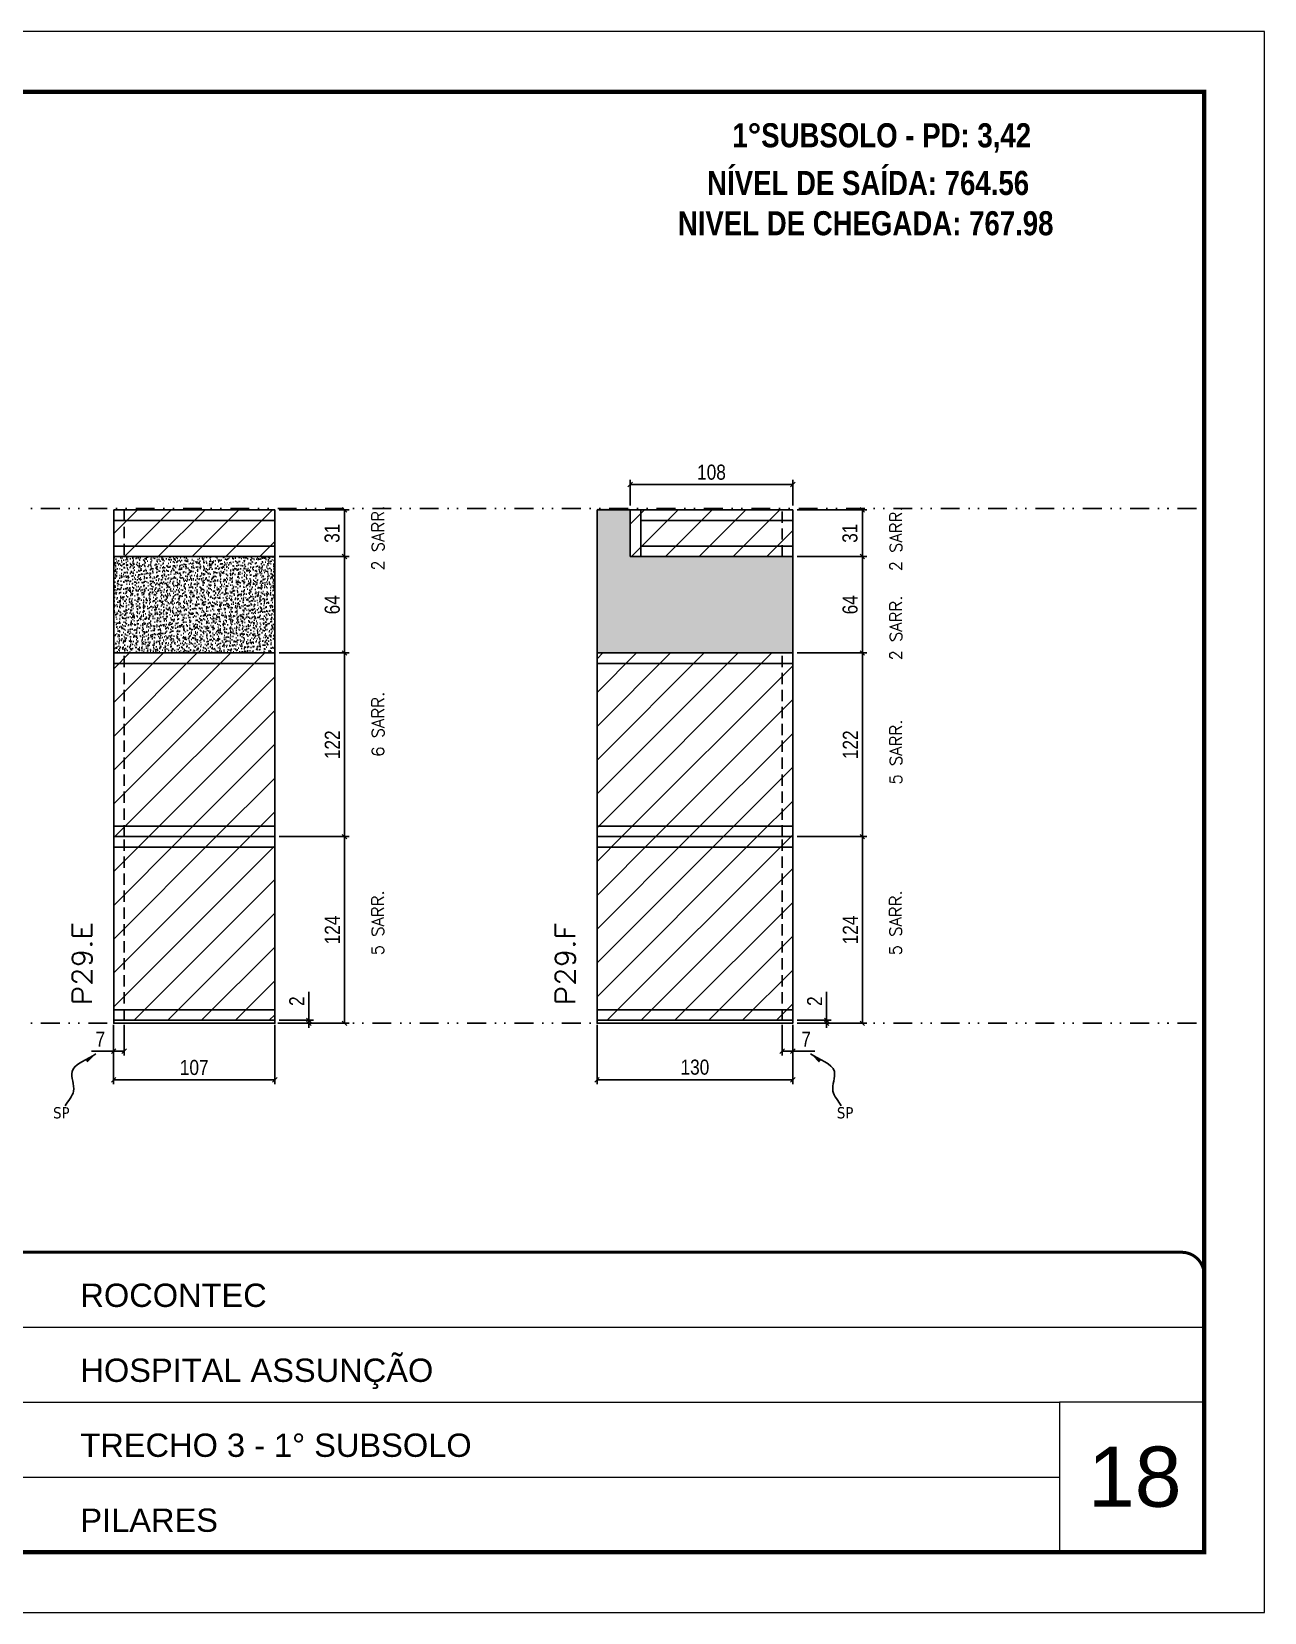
# Model space of a CAD drawing. Extents: x 2102 to 8383, y -13264 to 2718.
# Drawn here: x 4367 to 5186, y -2927 to -1877 of the extents above; entities that cross this region are included whole.
import ezdxf

# ---------------------------------------------------------------- set-up
doc = ezdxf.new("R2010")
doc.units = 0
for name, pattern in [('CONTINUO', [0]), ('DASHED', [0.75, 0.5, -0.25]), ('DIVIDE2', [0.625, 0.25, -0.125, 0, -0.125, 0, -0.125]), ('HIDDEN', [0.375, 0.25, -0.125])]:
    doc.linetypes.add(name, pattern=pattern)
for name, color, linetype, lineweight in [('CARIMBO', 255, 'Continuous', 9), ('Folhas', 255, 'Continuous', 9), ('Hachura', 251, 'Continuous', 9), ('SARRAFO DE PRESSAO', 251, 'DASHED', 9), ('Texto Seção', 7, 'Continuous', 15)]:
    doc.layers.add(name, color=color, linetype=linetype, lineweight=lineweight)
for name, color, linetype in [('COTA', 241, 'Continuous'), ('NOMENCLATURA', 7, 'Continuous'), ('Nível', 160, 'Continuous'), ('Painéis', 200, 'Continuous'), ('SARR_2.2x7', 40, 'Continuous'), ('Sarrafo de Pressão', 42, 'HIDDEN'), ('texto', 7, 'Continuous')]:
    doc.layers.add(name, color=color, linetype=linetype)
doc.styles.add('ARIAL', font='arial.ttf')
doc.styles.add('COTA TECNICA', font='techl___.ttf', dxfattribs={"height": 10})
doc.styles.add('COTA TECNICA-50', font='techl___.ttf', dxfattribs={"height": 10})
doc.styles.add('REGUA-120', font='ROMANS.shx', dxfattribs={"height": 15})
doc.styles.add('ROMANC', font='techb___.ttf', dxfattribs={"height": 2.5})
doc.styles.add('ROMANS', font='romans.shx')
doc.styles.get("Standard").update_dxf_attribs({"font": 'arial.ttf'})
doc.dimstyles.new('COTA PAINEL-50', dxfattribs={"dimtxt": 10, "dimasz": 3, "dimexe": 3, "dimexo": 3, "dimgap": 3, "dimtad": 1, "dimdec": 1, "dimzin": 12, "dimdsep": 46, "dimtxsty": 'COTA TECNICA-50', "dimblk1": 'OBLIQUE', "dimblk2": 'OBLIQUE', "dimsah": 1, "dimcen": 0.9, "dimclrd": 4, "dimclre": 4, "dimclrt": 240, "dimadec": 1, "dimazin": 3, "dimtfac": 1, "dimtdec": 1, "dimtmove": 0, "dimatfit": 3, "dimfxl": 1, "dimtolj": 1, "dimtzin": 12, "dimarcsym": 0})
doc.dimstyles.new('PAINEL', dxfattribs={"dimtxt": 10, "dimasz": 3, "dimexe": 3, "dimexo": 3, "dimgap": 3, "dimtad": 1, "dimdec": 1, "dimzin": 12, "dimdsep": 46, "dimtxsty": 'COTA TECNICA', "dimblk1": 'OBLIQUE', "dimblk2": 'OBLIQUE', "dimsah": 1, "dimcen": 0.9, "dimclrd": 4, "dimclre": 4, "dimclrt": 240, "dimadec": 1, "dimazin": 3, "dimtfac": 1, "dimtdec": 1, "dimtmove": 0, "dimatfit": 3, "dimfxl": 1, "dimtolj": 1, "dimtzin": 12, "dimarcsym": 0})
doc.dimstyles.get("Standard").update_dxf_attribs({"dimtxt": 0.18, "dimasz": 0.18, "dimexe": 0.18, "dimexo": 0.0625, "dimgap": 0.09, "dimtad": 0, "dimtih": 1, "dimtoh": 1, "dimdec": 4, "dimzin": 0, "dimdsep": 46, "dimtxsty": 'Standard', "dimcen": 0.09, "dimadec": 0, "dimazin": 0, "dimtfac": 1, "dimtdec": 4, "dimtofl": 0, "dimtmove": 0, "dimatfit": 3, "dimfxl": 1, "dimtolj": 1, "dimtzin": 0, "dimarcsym": 0})
pattern_1 = [(45, (-126918.716, -32522.603), (-11.2253202, 11.2253202), [])]

# ---------------------------------------------------------------- blocks, each defined once
blk = doc.blocks.new('9999999999')
at = {"color": 30, "linetype": 'CONTINUO'}
for p, q in [((98564.6, 34379.6), (99584, 34379.6)), ((98564.6, 34329.8), (99488, 34329.8)), ((99584, 34329.8), (99488, 34329.8)), ((99488, 34329.8), (99488, 34230.2)), ((98564.6, 34280), (99488, 34280))]:
    blk.add_line(p, q, dxfattribs=at)
at = {"color": 30, "linetype": 'CONTINUO', "const_width": 2}
blk.add_lwpolyline([(99584, 34230.2), (99584, 34414.4, 0.414214), (99569, 34429.4), (98229, 34429.4, 0.414214), (98214, 34414.4), (98214, 34245.2, 0.414214), (98229, 34230.2), (99584, 34230.2)], format="xyb", dxfattribs=at)
at = {"layer": 'Folhas'}
blk.add_lwpolyline([(98139, 34190.2), (99624, 34190.2), (99624, 35240.2), (98139, 35240.2)], close=True, dxfattribs=at)
at = {"layer": 'Folhas', "color": 30, "const_width": 3}
blk.add_lwpolyline([(98214, 34230.2), (99584, 34230.2), (99584, 35200.2), (98214, 35200.2)], close=True, dxfattribs=at)
at = {"color": 7, "linetype": 'Continuous', "ltscale": 5, "style": 'ARIAL'}
for s, height, p in [('ROCONTEC', 15.48, (98837.7, 34393.1)), ('HOSPITAL ASSUNÇÃO', 15.483, (98837.7, 34343.3)), ('TRECHO 3 - 1° SUBSOLO', 15.483, (98837.7, 34293.5)), ('PILARES', 15.48, (98837.7, 34243.7))]:
    blk.add_text(s, height=height, dxfattribs=at).set_placement(p)
blk = doc.blocks.new('_Oblique')
at = {"color": 0, "linetype": 'ByBlock', "lineweight": -2}
blk.add_line((-0.5, -0.5), (0.5, 0.5), dxfattribs=at)
blk = doc.blocks.new('*D228')
at = {"layer": 'COTA', "color": 4, "lineweight": -2, "transparency": 16777216}
for p, q in [((4421.6, -2536.4), (4421.6, -2575.9)), ((4528.6, -2536.4), (4528.6, -2575.9)), ((4421.6, -2572.9), (4528.6, -2572.9))]:
    blk.add_line(p, q, dxfattribs=at)
at = {"layer": 'Defpoints', "color": 0, "transparency": 16777216}
for p in [(4421.6, -2533.4), (4528.6, -2533.4), (4528.6, -2572.9)]:
    blk.add_point(p, dxfattribs=at)
at = {"layer": 'COTA', "color": 4, "lineweight": -2, "transparency": 16777216, "xscale": 3, "yscale": 3, "zscale": 3, "rotation": 180}
blk.add_blockref('_Oblique', (4421.6, -2572.9), dxfattribs=at)
at = {"layer": 'COTA', "color": 4, "lineweight": -2, "transparency": 16777216, "xscale": 3, "yscale": 3, "zscale": 3}
blk.add_blockref('_Oblique', (4528.6, -2572.9), dxfattribs=at)
at = {"layer": 'COTA', "color": 240, "transparency": 16777216, "insert": (4475.1, -2564.8), "char_height": 10, "attachment_point": 5, "style": 'COTA TECNICA'}
blk.add_mtext('\\A1;107', dxfattribs=at)
blk = doc.blocks.new('*D229')
at = {"layer": 'COTA', "color": 4, "lineweight": -2, "transparency": 16777216}
for p, q in [((4531.6, -2225.4), (4577.9, -2225.4)), ((4574.9, -2289.4), (4574.9, -2225.4)), ((4531.6, -2289.4), (4577.9, -2289.4))]:
    blk.add_line(p, q, dxfattribs=at)
at = {"layer": 'Defpoints', "color": 0, "transparency": 16777216}
for p in [(4528.6, -2225.4), (4574.9, -2225.4), (4528.6, -2289.4)]:
    blk.add_point(p, dxfattribs=at)
at = {"layer": 'COTA', "color": 4, "lineweight": -2, "transparency": 16777216, "xscale": 3, "yscale": 3, "zscale": 3}
for p, rotation in [((4574.9, -2225.4), 90), ((4574.9, -2289.4), 270)]:
    blk.add_blockref('_Oblique', p, dxfattribs=dict(at, rotation=rotation))
at = {"layer": 'COTA', "color": 240, "transparency": 16777216, "insert": (4566.8, -2257.4), "char_height": 10, "attachment_point": 5, "rotation": 90, "style": 'COTA TECNICA'}
blk.add_mtext('\\A1;64', dxfattribs=at)
blk = doc.blocks.new('*D230')
at = {"layer": 'COTA', "color": 4, "lineweight": -2, "transparency": 16777216}
for p, q in [((4421.6, -2538.4), (4421.6, -2556.9)), ((4428.6, -2536.4), (4428.6, -2556.9)), ((4421.6, -2553.9), (4406.9, -2553.9)), ((4428.6, -2553.9), (4421.6, -2553.9))]:
    blk.add_line(p, q, dxfattribs=at)
at = {"layer": 'Defpoints', "color": 0, "transparency": 16777216}
for p in [(4421.6, -2535.4), (4428.6, -2533.4), (4421.6, -2553.9)]:
    blk.add_point(p, dxfattribs=at)
at = {"layer": 'COTA', "color": 4, "lineweight": -2, "transparency": 16777216, "xscale": 3, "yscale": 3, "zscale": 3, "rotation": 180}
blk.add_blockref('_Oblique', (4421.6, -2553.9), dxfattribs=at)
at = {"layer": 'COTA', "color": 4, "lineweight": -2, "transparency": 16777216, "xscale": 3, "yscale": 3, "zscale": 3}
blk.add_blockref('_Oblique', (4428.6, -2553.9), dxfattribs=at)
at = {"layer": 'COTA', "color": 240, "transparency": 16777216, "insert": (4412.8, -2545.9), "char_height": 10, "attachment_point": 5, "style": 'COTA TECNICA-50'}
blk.add_mtext('\\A1;7', dxfattribs=at)
blk = doc.blocks.new('*D231')
at = {"layer": 'COTA', "color": 4, "lineweight": -2, "transparency": 16777216}
for p, q in [((4531.6, -2411.4), (4577.9, -2411.4)), ((4574.9, -2535.4), (4574.9, -2411.4)), ((4531.6, -2535.4), (4577.9, -2535.4))]:
    blk.add_line(p, q, dxfattribs=at)
at = {"layer": 'Defpoints', "color": 0, "transparency": 16777216}
for p in [(4528.6, -2411.4), (4574.9, -2411.4), (4528.6, -2535.4)]:
    blk.add_point(p, dxfattribs=at)
at = {"layer": 'COTA', "color": 4, "lineweight": -2, "transparency": 16777216, "xscale": 3, "yscale": 3, "zscale": 3}
for p, rotation in [((4574.9, -2411.4), 90), ((4574.9, -2535.4), 270)]:
    blk.add_blockref('_Oblique', p, dxfattribs=dict(at, rotation=rotation))
at = {"layer": 'COTA', "color": 240, "transparency": 16777216, "insert": (4566.8, -2473.4), "char_height": 10, "attachment_point": 5, "rotation": 90, "style": 'COTA TECNICA-50'}
blk.add_mtext('\\A1;124', dxfattribs=at)
blk = doc.blocks.new('*D232')
at = {"layer": 'COTA', "color": 4, "lineweight": -2, "transparency": 16777216}
for p, q in [((4551.2, -2533.4), (4551.2, -2514.6)), ((4531.6, -2533.4), (4554.2, -2533.4)), ((4531.6, -2535.4), (4554.2, -2535.4)), ((4551.2, -2535.4), (4551.2, -2533.4)), ((4551.2, -2535.4), (4551.2, -2538.4))]:
    blk.add_line(p, q, dxfattribs=at)
at = {"layer": 'Defpoints', "color": 0, "transparency": 16777216}
for p in [(4528.6, -2533.4), (4528.6, -2535.4), (4551.2, -2535.4)]:
    blk.add_point(p, dxfattribs=at)
at = {"layer": 'COTA', "color": 4, "lineweight": -2, "transparency": 16777216, "xscale": 3, "yscale": 3, "zscale": 3}
for p, rotation in [((4551.2, -2533.4), 270), ((4551.2, -2535.4), 90)]:
    blk.add_blockref('_Oblique', p, dxfattribs=dict(at, rotation=rotation))
at = {"layer": 'COTA', "color": 240, "transparency": 16777216, "insert": (4543.2, -2520.7), "char_height": 10, "attachment_point": 5, "rotation": 90, "style": 'COTA TECNICA-50'}
blk.add_mtext('\\A1;2', dxfattribs=at)
blk = doc.blocks.new('*D233')
at = {"layer": 'COTA', "color": 4, "linetype": 'ByBlock', "lineweight": -2, "transparency": 16777216}
for p, q in [((4531.6, -2289.4), (4577.9, -2289.4)), ((4574.9, -2411.4), (4574.9, -2289.4)), ((4531.6, -2411.4), (4577.9, -2411.4))]:
    blk.add_line(p, q, dxfattribs=at)
at = {"layer": 'Defpoints', "color": 0, "linetype": 'ByBlock', "transparency": 16777216}
for p in [(4528.6, -2289.4), (4574.9, -2289.4), (4528.6, -2411.4)]:
    blk.add_point(p, dxfattribs=at)
at = {"layer": 'COTA', "color": 4, "linetype": 'ByBlock', "lineweight": -2, "transparency": 16777216, "xscale": 3, "yscale": 3, "zscale": 3}
for p, rotation in [((4574.9, -2289.4), 90), ((4574.9, -2411.4), 270)]:
    blk.add_blockref('_Oblique', p, dxfattribs=dict(at, rotation=rotation))
at = {"layer": 'COTA', "color": 240, "linetype": 'ByBlock', "transparency": 16777216, "insert": (4566.8, -2350.4), "char_height": 10, "attachment_point": 5, "rotation": 90, "style": 'COTA TECNICA'}
blk.add_mtext('\\A1;122', dxfattribs=at)
blk = doc.blocks.new('*D234')
at = {"layer": 'COTA', "color": 4, "lineweight": -2, "transparency": 16777216}
for p, q in [((4742.6, -2536.4), (4742.6, -2575.9)), ((4872.6, -2536.4), (4872.6, -2575.9)), ((4742.6, -2572.9), (4872.6, -2572.9))]:
    blk.add_line(p, q, dxfattribs=at)
at = {"layer": 'Defpoints', "color": 0, "transparency": 16777216}
for p in [(4742.6, -2533.4), (4872.6, -2533.4), (4872.6, -2572.9)]:
    blk.add_point(p, dxfattribs=at)
at = {"layer": 'COTA', "color": 4, "lineweight": -2, "transparency": 16777216, "xscale": 3, "yscale": 3, "zscale": 3, "rotation": 180}
blk.add_blockref('_Oblique', (4742.6, -2572.9), dxfattribs=at)
at = {"layer": 'COTA', "color": 4, "lineweight": -2, "transparency": 16777216, "xscale": 3, "yscale": 3, "zscale": 3}
blk.add_blockref('_Oblique', (4872.6, -2572.9), dxfattribs=at)
at = {"layer": 'COTA', "color": 240, "transparency": 16777216, "insert": (4807.6, -2564.6), "char_height": 10, "attachment_point": 5, "style": 'COTA TECNICA'}
blk.add_mtext('\\A1;130', dxfattribs=at)
blk = doc.blocks.new('*D235')
at = {"layer": 'COTA', "color": 4, "lineweight": -2, "transparency": 16777216}
for p, q in [((4875.6, -2225.4), (4921.8, -2225.4)), ((4918.8, -2289.4), (4918.8, -2225.4)), ((4875.6, -2289.4), (4921.8, -2289.4))]:
    blk.add_line(p, q, dxfattribs=at)
at = {"layer": 'Defpoints', "color": 0, "transparency": 16777216}
for p in [(4872.6, -2225.4), (4918.8, -2225.4), (4872.6, -2289.4)]:
    blk.add_point(p, dxfattribs=at)
at = {"layer": 'COTA', "color": 4, "lineweight": -2, "transparency": 16777216, "xscale": 3, "yscale": 3, "zscale": 3}
for p, rotation in [((4918.8, -2225.4), 90), ((4918.8, -2289.4), 270)]:
    blk.add_blockref('_Oblique', p, dxfattribs=dict(at, rotation=rotation))
at = {"layer": 'COTA', "color": 240, "transparency": 16777216, "insert": (4910.7, -2257.4), "char_height": 10, "attachment_point": 5, "rotation": 90, "style": 'COTA TECNICA'}
blk.add_mtext('\\A1;64', dxfattribs=at)
blk = doc.blocks.new('*D236')
at = {"layer": 'COTA', "color": 4, "lineweight": -2, "transparency": 16777216}
for p, q in [((4865.6, -2536.4), (4865.6, -2556.9)), ((4872.6, -2538.4), (4872.6, -2556.9)), ((4865.6, -2553.9), (4872.6, -2553.9)), ((4872.6, -2553.9), (4887.3, -2553.9))]:
    blk.add_line(p, q, dxfattribs=at)
at = {"layer": 'Defpoints', "color": 0, "transparency": 16777216}
for p in [(4865.6, -2533.4), (4872.6, -2535.4), (4872.6, -2553.9)]:
    blk.add_point(p, dxfattribs=at)
at = {"layer": 'COTA', "color": 4, "lineweight": -2, "transparency": 16777216, "xscale": 3, "yscale": 3, "zscale": 3, "rotation": 180}
blk.add_blockref('_Oblique', (4865.6, -2553.9), dxfattribs=at)
at = {"layer": 'COTA', "color": 4, "lineweight": -2, "transparency": 16777216, "xscale": 3, "yscale": 3, "zscale": 3}
blk.add_blockref('_Oblique', (4872.6, -2553.9), dxfattribs=at)
at = {"layer": 'COTA', "color": 240, "transparency": 16777216, "insert": (4881.5, -2545.9), "char_height": 10, "attachment_point": 5, "style": 'COTA TECNICA-50'}
blk.add_mtext('\\A1;7', dxfattribs=at)
blk = doc.blocks.new('*D237')
at = {"layer": 'COTA', "color": 4, "lineweight": -2, "transparency": 16777216}
for p, q in [((4875.6, -2411.4), (4921.8, -2411.4)), ((4918.8, -2535.4), (4918.8, -2411.4)), ((4875.6, -2535.4), (4921.8, -2535.4))]:
    blk.add_line(p, q, dxfattribs=at)
at = {"layer": 'Defpoints', "color": 0, "transparency": 16777216}
for p in [(4872.6, -2411.4), (4918.8, -2411.4), (4872.6, -2535.4)]:
    blk.add_point(p, dxfattribs=at)
at = {"layer": 'COTA', "color": 4, "lineweight": -2, "transparency": 16777216, "xscale": 3, "yscale": 3, "zscale": 3}
for p, rotation in [((4918.8, -2411.4), 90), ((4918.8, -2535.4), 270)]:
    blk.add_blockref('_Oblique', p, dxfattribs=dict(at, rotation=rotation))
at = {"layer": 'COTA', "color": 240, "transparency": 16777216, "insert": (4910.8, -2473.4), "char_height": 10, "attachment_point": 5, "rotation": 90, "style": 'COTA TECNICA-50'}
blk.add_mtext('\\A1;124', dxfattribs=at)
blk = doc.blocks.new('*D238')
at = {"layer": 'COTA', "color": 4, "lineweight": -2, "transparency": 16777216}
for p, q in [((4895.1, -2533.4), (4895.1, -2514.6)), ((4875.6, -2533.4), (4898.1, -2533.4)), ((4875.6, -2535.4), (4898.1, -2535.4)), ((4895.1, -2535.4), (4895.1, -2533.4)), ((4895.1, -2535.4), (4895.1, -2538.4))]:
    blk.add_line(p, q, dxfattribs=at)
at = {"layer": 'Defpoints', "color": 0, "transparency": 16777216}
for p in [(4872.6, -2533.4), (4872.6, -2535.4), (4895.1, -2535.4)]:
    blk.add_point(p, dxfattribs=at)
at = {"layer": 'COTA', "color": 4, "lineweight": -2, "transparency": 16777216, "xscale": 3, "yscale": 3, "zscale": 3}
for p, rotation in [((4895.1, -2533.4), 270), ((4895.1, -2535.4), 90)]:
    blk.add_blockref('_Oblique', p, dxfattribs=dict(at, rotation=rotation))
at = {"layer": 'COTA', "color": 240, "transparency": 16777216, "insert": (4887.1, -2520.7), "char_height": 10, "attachment_point": 5, "rotation": 90, "style": 'COTA TECNICA-50'}
blk.add_mtext('\\A1;2', dxfattribs=at)
blk = doc.blocks.new('*D239')
at = {"layer": 'COTA', "color": 4, "linetype": 'ByBlock', "lineweight": -2, "transparency": 16777216}
for p, q in [((4875.6, -2289.4), (4921.8, -2289.4)), ((4918.8, -2411.4), (4918.8, -2289.4)), ((4875.6, -2411.4), (4921.8, -2411.4))]:
    blk.add_line(p, q, dxfattribs=at)
at = {"layer": 'Defpoints', "color": 0, "linetype": 'ByBlock', "transparency": 16777216}
for p in [(4872.6, -2289.4), (4918.8, -2289.4), (4872.6, -2411.4)]:
    blk.add_point(p, dxfattribs=at)
at = {"layer": 'COTA', "color": 4, "linetype": 'ByBlock', "lineweight": -2, "transparency": 16777216, "xscale": 3, "yscale": 3, "zscale": 3}
for p, rotation in [((4918.8, -2289.4), 90), ((4918.8, -2411.4), 270)]:
    blk.add_blockref('_Oblique', p, dxfattribs=dict(at, rotation=rotation))
at = {"layer": 'COTA', "color": 240, "linetype": 'ByBlock', "transparency": 16777216, "insert": (4910.8, -2350.4), "char_height": 10, "attachment_point": 5, "rotation": 90, "style": 'COTA TECNICA'}
blk.add_mtext('\\A1;122', dxfattribs=at)
blk = doc.blocks.new('*D205')
at = {"layer": 'COTA', "color": 4, "linetype": 'ByBlock', "lineweight": -2, "transparency": 16777216}
for p, q in [((4531.6, -2194.4), (4577.9, -2194.4)), ((4574.9, -2225.4), (4574.9, -2194.4)), ((4531.6, -2225.4), (4577.9, -2225.4))]:
    blk.add_line(p, q, dxfattribs=at)
at = {"layer": 'Defpoints', "color": 0, "linetype": 'ByBlock', "transparency": 16777216}
for p in [(4528.6, -2194.4), (4574.9, -2194.4), (4528.6, -2225.4)]:
    blk.add_point(p, dxfattribs=at)
at = {"layer": 'COTA', "color": 4, "linetype": 'ByBlock', "lineweight": -2, "transparency": 16777216, "xscale": 3, "yscale": 3, "zscale": 3}
for p, rotation in [((4574.9, -2194.4), 90), ((4574.9, -2225.4), 270)]:
    blk.add_blockref('_Oblique', p, dxfattribs=dict(at, rotation=rotation))
at = {"layer": 'COTA', "color": 240, "linetype": 'ByBlock', "transparency": 16777216, "insert": (4566.7, -2209.9), "char_height": 10, "attachment_point": 5, "rotation": 90, "style": 'COTA TECNICA'}
blk.add_mtext('\\A1;31', dxfattribs=at)
blk = doc.blocks.new('*D206')
at = {"layer": 'COTA', "color": 4, "linetype": 'ByBlock', "lineweight": -2, "transparency": 16777216}
for p, q in [((4875.6, -2194.4), (4921.8, -2194.4)), ((4918.8, -2194.4), (4918.8, -2225.4)), ((4875.6, -2225.4), (4921.8, -2225.4))]:
    blk.add_line(p, q, dxfattribs=at)
at = {"layer": 'Defpoints', "color": 0, "linetype": 'ByBlock', "transparency": 16777216}
for p in [(4872.6, -2194.4), (4872.6, -2225.4), (4918.8, -2225.4)]:
    blk.add_point(p, dxfattribs=at)
at = {"layer": 'COTA', "color": 4, "linetype": 'ByBlock', "lineweight": -2, "transparency": 16777216, "xscale": 3, "yscale": 3, "zscale": 3}
for p, rotation in [((4918.8, -2194.4), 90), ((4918.8, -2225.4), 270)]:
    blk.add_blockref('_Oblique', p, dxfattribs=dict(at, rotation=rotation))
at = {"layer": 'COTA', "color": 240, "linetype": 'ByBlock', "transparency": 16777216, "insert": (4910.6, -2209.9), "char_height": 10, "attachment_point": 5, "rotation": 90, "style": 'COTA TECNICA'}
blk.add_mtext('\\A1;31', dxfattribs=at)
blk = doc.blocks.new('*D1002')
at = {"layer": 'COTA', "color": 4, "linetype": 'ByBlock', "lineweight": -2, "transparency": 16777216}
for p, q in [((4764.6, -2191.4), (4764.6, -2174.5)), ((4764.6, -2177.5), (4872.6, -2177.5)), ((4872.6, -2191.4), (4872.6, -2174.5))]:
    blk.add_line(p, q, dxfattribs=at)
at = {"layer": 'Defpoints', "color": 0, "linetype": 'ByBlock', "transparency": 16777216}
for p in [(4872.6, -2177.5), (4764.6, -2194.4), (4872.6, -2194.4)]:
    blk.add_point(p, dxfattribs=at)
at = {"layer": 'COTA', "color": 4, "linetype": 'ByBlock', "lineweight": -2, "transparency": 16777216, "xscale": 3, "yscale": 3, "zscale": 3, "rotation": 180}
blk.add_blockref('_Oblique', (4764.6, -2177.5), dxfattribs=at)
at = {"layer": 'COTA', "color": 4, "linetype": 'ByBlock', "lineweight": -2, "transparency": 16777216, "xscale": 3, "yscale": 3, "zscale": 3}
blk.add_blockref('_Oblique', (4872.6, -2177.5), dxfattribs=at)
at = {"layer": 'COTA', "color": 240, "linetype": 'ByBlock', "transparency": 16777216, "insert": (4818.6, -2169.4), "char_height": 10, "attachment_point": 5, "style": 'COTA TECNICA'}
blk.add_mtext('\\A1;108', dxfattribs=at)

msp = doc.modelspace()

# ---------------------------------------------------------------- hatches: boundary and pattern name
at = {"layer": 'COTA', "linetype": 'ByBlock'}
h = msp.add_hatch(dxfattribs=at)
h.set_pattern_fill('AR-CONC', color=256, scale=0.03)
h.set_pattern_definition([(50, (-126918.716, -32553.6026), (5.46554007, -0.47817257), [0.5715, -6.2865]), (355, (-126918.716, -32553.6026), (-1.05730264, 5.73170536), [0.4572, -5.02921753]), (100.4514447, (-126918.2604, -32553.6424), (4.40823741, 5.25353256), [0.48570026, -5.34270734]), (46.1842, (-126918.716, -32552.0786), (8.13237123, -1.26126984), [0.85725, -9.42975]), (96.6355576, (-126918.038, -32552.184), (7.122124, 7.42278374), [0.7285507, -8.01406824]), (351.184151, (-126918.716, -32552.079), (7.122124, 7.42278374), [0.685799, -7.54379196]), (21, (-126917.954, -32552.4596), (4.54843174, -3.06795595), [0.5715, -6.2865]), (326, (-126917.954, -32552.4596), (1.85406085, 5.52563898), [0.4572, -5.0292]), (71.451445, (-126917.575, -32552.715), (6.40249258, 2.45768307), [0.48570026, -5.34269813]), (37.5, (-126918.7158, -32553.6026), (0.092658098, 2.536651166), [0, -4.96824, 0, -5.1054, 0, -5.04825]), (7.5, (-126918.7158, -32553.6026), (2.004589875, 3.005417245), [0, -2.91084, 0, -4.85394, 0, -1.92405]), (327.5, (-126920.415, -32553.6026), (4.067717855, -0.17186232), [0, -1.905, 0, -5.9436, 0, -7.8867]), (317.5, (-126921.177, -32553.6026), (4.44387544, 0.76279473), [0, -2.4765, 0, -3.94716, 0, -5.6007])])
h.paths.add_polyline_path([(4872.6, -2225.41), (4764.6, -2225.41), (4742.6, -2225.41), (4742.6, -2289.41), (4872.6, -2289.41)])
h.paths.add_polyline_path([(4764.6, -2193.41), (4742.6, -2193.41), (4742.6, -2225.41), (4764.6, -2225.41)])
h = msp.add_hatch(dxfattribs=at)
h.set_pattern_fill('AR-CONC', color=256, scale=0.03)
h.set_pattern_definition([(50, (-126990.145, -31402.8275), (5.46554007, -0.47817257), [0.5715, -6.2865]), (355, (-126990.145, -31402.8275), (-1.05730264, 5.73170536), [0.4572, -5.02921753]), (100.4514447, (-126989.6894, -31402.8673), (4.40823741, 5.25353256), [0.48570026, -5.34270734]), (46.1842, (-126990.145, -31401.3035), (8.13237123, -1.26126984), [0.85725, -9.42975]), (96.6355576, (-126989.467, -31401.4086), (7.122124, 7.42278374), [0.7285507, -8.01406824]), (351.184151, (-126990.145, -31401.3035), (7.122124, 7.42278374), [0.685799, -7.54379196]), (21, (-126989.383, -31401.6845), (4.54843174, -3.06795595), [0.5715, -6.2865]), (326, (-126989.383, -31401.6845), (1.85406085, 5.52563898), [0.4572, -5.0292]), (71.451445, (-126989.004, -31401.94), (6.40249258, 2.45768307), [0.48570026, -5.34269813]), (37.5, (-126990.1449, -31402.8275), (0.092658098, 2.536651166), [0, -4.96824, 0, -5.1054, 0, -5.04825]), (7.5, (-126990.145, -31402.8275), (2.004589875, 3.005417245), [0, -2.91084, 0, -4.85394, 0, -1.92405]), (327.5, (-126991.8441, -31402.8275), (4.067717855, -0.17186232), [0, -1.905, 0, -5.9436, 0, -7.8867]), (317.5, (-126992.606, -31402.8275), (4.44387544, 0.76279473), [0, -2.4765, 0, -3.94716, 0, -5.6007])])
h.paths.add_polyline_path([(4421.64, -2289.41), (4528.64, -2289.41), (4528.64, -2225.41), (4421.64, -2225.41)])
at = {"layer": 'Hachura', "linetype": 'ByBlock'}
h = msp.add_hatch(dxfattribs=at)
h.set_pattern_fill('ANSI31', color=256, scale=5)
h.set_pattern_definition(pattern_1)
h.paths.add_polyline_path([(4528.64, -2194.41), (4421.64, -2194.41), (4421.64, -2225.41), (4528.64, -2225.41)])
h = msp.add_hatch(dxfattribs=at)
h.set_pattern_fill('ANSI31', color=256, scale=5)
h.set_pattern_definition(pattern_1)
h.paths.add_polyline_path([(4872.6, -2194.41), (4764.6, -2194.41), (4764.6, -2225.41), (4872.6, -2225.41)])
h = msp.add_hatch(dxfattribs=at)
h.set_pattern_fill('ANSI31', color=256, scale=5)
h.set_pattern_definition(pattern_1)
h.paths.add_polyline_path([(4528.64, -2289.41), (4421.64, -2289.41), (4421.64, -2411.41), (4528.64, -2411.41)])
h = msp.add_hatch(dxfattribs=at)
h.set_pattern_fill('ANSI31', color=256, scale=5)
h.set_pattern_definition(pattern_1)
h.paths.add_polyline_path([(4872.6, -2289.41), (4742.6, -2289.41), (4742.6, -2411.41), (4872.6, -2411.41)])
h = msp.add_hatch(dxfattribs=at)
h.set_pattern_fill('ANSI31', color=256, scale=5)
h.set_pattern_definition(pattern_1)
h.paths.add_polyline_path([(4528.64, -2411.41), (4421.64, -2411.41), (4421.64, -2533.41), (4528.64, -2533.41)])
h = msp.add_hatch(dxfattribs=at)
h.set_pattern_fill('ANSI31', color=256, scale=5)
h.set_pattern_definition(pattern_1)
h.paths.add_polyline_path([(4872.6, -2411.41), (4742.6, -2411.41), (4742.6, -2533.41), (4872.6, -2533.41)])

# ---------------------------------------------------------------- linework, layer by layer
at = {"layer": 'COTA', "linetype": 'ByBlock'}
msp.add_line((4742.6, -2194.41), (4764.6, -2194.41), dxfattribs=at)
msp.add_lwpolyline([(4764.6, -2225.41), (4872.6, -2225.41), (4872.6, -2289.41), (4742.6, -2289.41), (4742.6, -2194.41)], dxfattribs=at)
msp.add_lwpolyline([(4421.64, -2289.41), (4528.64, -2289.41), (4528.64, -2225.41), (4421.64, -2225.41)], close=True, dxfattribs=at)
at = {"layer": 'Nível', "color": 4, "linetype": 'DIVIDE2', "ltscale": 50}
for p, q in [((3775.78, -2193.41), (5145.78, -2193.41)), ((3775.78, -2535.41), (5145.78, -2535.41))]:
    msp.add_line(p, q, dxfattribs=at)
at = {"layer": 'Painéis', "linetype": 'ByBlock'}
for p, q in [((4528.64, -2194.41), (4421.64, -2194.41)), ((4421.64, -2194.41), (4421.64, -2225.41)), ((4528.64, -2225.41), (4528.64, -2194.41)), ((4872.6, -2194.41), (4764.6, -2194.41)), ((4764.6, -2194.41), (4764.6, -2225.41)), ((4872.6, -2225.41), (4872.6, -2194.41)), ((4421.64, -2225.41), (4528.64, -2225.41)), ((4764.6, -2225.41), (4872.6, -2225.41))]:
    msp.add_line(p, q, dxfattribs=at)
at = {"layer": 'Painéis'}
for p, q in [((4528.64, -2289.41), (4421.64, -2289.41)), ((4421.64, -2289.41), (4421.64, -2411.41)), ((4528.64, -2411.41), (4528.64, -2289.41)), ((4872.6, -2289.41), (4742.6, -2289.41)), ((4742.6, -2411.41), (4742.6, -2289.41)), ((4742.6, -2289.41), (4872.6, -2289.41)), ((4872.6, -2289.41), (4872.6, -2411.41)), ((4421.64, -2411.41), (4528.64, -2411.41)), ((4872.6, -2411.41), (4742.6, -2411.41))]:
    msp.add_line(p, q, dxfattribs=at)
for points in [[(4421.64, -2533.41), (4528.64, -2533.41), (4528.64, -2411.41), (4421.64, -2411.41)], [(4872.6, -2533.41), (4742.6, -2533.41), (4742.6, -2411.41), (4872.6, -2411.41)], [(4421.64, -2533.41), (4528.64, -2533.41), (4528.64, -2535.41), (4421.64, -2535.41)], [(4872.6, -2533.41), (4742.6, -2533.41), (4742.6, -2535.41), (4872.6, -2535.41)]]:
    msp.add_lwpolyline(points, close=True, dxfattribs=at)
at = {"layer": 'SARR_2.2x7'}
for p, q in [((4771.6, -2194.41), (4771.6, -2225.41)), ((4528.64, -2201.41), (4421.64, -2201.41)), ((4872.6, -2201.41), (4771.6, -2201.41)), ((4421.64, -2218.41), (4528.64, -2218.41)), ((4771.6, -2218.41), (4872.6, -2218.41)), ((4421.64, -2296.41), (4528.64, -2296.41)), ((4872.6, -2296.41), (4742.6, -2296.41)), ((4421.64, -2404.41), (4528.64, -2404.41)), ((4872.6, -2404.41), (4742.6, -2404.41)), ((4421.64, -2418.41), (4528.64, -2418.41)), ((4872.6, -2418.41), (4742.6, -2418.41)), ((4421.64, -2526.41), (4528.64, -2526.41)), ((4872.6, -2526.41), (4742.6, -2526.41))]:
    msp.add_line(p, q, dxfattribs=at)
at = {"layer": 'Sarrafo de Pressão', "ltscale": 30}
for p, q in [((4428.64, -2194.41), (4428.64, -2225.41)), ((4865.6, -2225.41), (4865.6, -2194.41)), ((4428.64, -2411.41), (4428.64, -2289.41)), ((4865.6, -2411.41), (4865.6, -2289.41)), ((4865.6, -2289.41), (4865.6, -2289.41)), ((4428.64, -2533.41), (4428.64, -2411.41)), ((4865.6, -2533.41), (4865.6, -2411.41))]:
    msp.add_line(p, q, dxfattribs=at)

# ---------------------------------------------------------------- block references
at = {"layer": 'SARRAFO DE PRESSAO', "color": 6, "linetype": 'ByBlock'}
msp.add_blockref('9999999999', (-94438.19, -37116.9), dxfattribs=at)

# ---------------------------------------------------------------- texts
at = {"layer": 'CARIMBO', "style": 'ARIAL'}
msp.add_text('18', height=40, dxfattribs=at).set_placement((5068.64, -2856.55))
at = {"layer": 'NOMENCLATURA', "color": 2, "linetype": 'ByBlock', "style": 'ROMANC'}
for s, p in [('1°SUBSOLO - PD: 3,42', (4832.5, -1953.54)), ('NÍVEL DE SAÍDA: 764.56', (4815.69, -1985.21)), ('NIVEL DE CHEGADA: 767.98', (4796.26, -2011.97))]:
    msp.add_text(s, height=16, dxfattribs=at).set_placement(p)
at = {"layer": 'texto', "color": 0, "char_height": 7.5, "attachment_point": 5}
for insert in [(4386.86, -2594.91), (4907.37, -2594.91)]:
    msp.add_mtext('{\\fTahoma|b0|i0|c0|p34;\\C4;SP}', dxfattribs=dict(at, insert=insert))
at = {"layer": 'Texto Seção', "linetype": 'Continuous', "style": 'ROMANS'}
for s, p in [('2 SARR.', (4601.14, -2234.77)), ('2 SARR.', (4945.1, -2235.23)), ('2 SARR.', (4945.1, -2294.42)), ('6 SARR.', (4601.14, -2358.38)), ('5 SARR.', (4945.1, -2376.84)), ('5 SARR.', (4600.95, -2490.25)), ('5 SARR.', (4944.9, -2490.25))]:
    msp.add_text(s, height=8, rotation=90, dxfattribs=at).set_placement(p)
at = {"layer": 'Texto Seção', "style": 'REGUA-120', "width": 1.1}
for s, p in [('P29.E', (4407.17, -2523.35)), ('P29.F', (4728.13, -2523.35))]:
    msp.add_text(s, height=13, rotation=90, dxfattribs=at).set_placement(p)

# ---------------------------------------------------------------- dimensions: what is measured, and where the dimension line sits
at = {"layer": 'COTA', "linetype": 'ByBlock'}
dim = msp.add_linear_dim(base=(4872.6, -2177.53), p1=(4764.6, -2194.41), p2=(4872.6, -2194.41), dimstyle='PAINEL', dxfattribs=at)
dim.commit()
dim.dimension.update_dxf_attribs({"geometry": '*D1002', "text_midpoint": (4818.6, -2169.41)})
for base, p1, p2, picture, middle in [((4574.88, -2194.41), (4528.64, -2225.41), (4528.64, -2194.41), '*D205', (4566.66, -2209.91)), ((4918.83, -2225.41), (4872.6, -2194.41), (4872.6, -2225.41), '*D206', (4910.62, -2209.91)), ((4574.88, -2289.41), (4528.64, -2411.41), (4528.64, -2289.41), '*D233', (4566.82, -2350.41)), ((4918.83, -2289.41), (4872.6, -2411.41), (4872.6, -2289.41), '*D239', (4910.78, -2350.41))]:
    dim = msp.add_linear_dim(base=base, p1=p1, p2=p2, angle=90, dimstyle='PAINEL', dxfattribs=at)
    dim.commit()
    dim.dimension.update_dxf_attribs({"geometry": picture, "text_midpoint": middle})
at = {"layer": 'COTA'}
for base, p1, p2, picture, middle in [((4574.88, -2225.41), (4528.64, -2289.41), (4528.64, -2225.41), '*D229', (4574.88, -2257.41)), ((4918.83, -2225.41), (4872.6, -2289.41), (4872.6, -2225.41), '*D235', (4918.83, -2257.41))]:
    dim = msp.add_linear_dim(base=base, p1=p1, p2=p2, angle=90, dimstyle='PAINEL', override={"dimarcsym": 2}, dxfattribs=at)
    dim.commit()
    dim.dimension.update_dxf_attribs({"geometry": picture, "text_midpoint": middle, "dimtype": 160})
for base, p1, p2, angle, picture, middle in [((4574.88, -2411.41), (4528.64, -2535.41), (4528.64, -2411.41), 90, '*D231', (4566.8, -2473.41)), ((4918.83, -2411.41), (4872.6, -2535.41), (4872.6, -2411.41), 90, '*D237', (4910.76, -2473.41)), ((4421.64, -2553.92), (4428.64, -2533.41), (4421.64, -2535.41), 180, '*D230', (4412.77, -2545.85))]:
    dim = msp.add_linear_dim(base=base, p1=p1, p2=p2, angle=angle, dimstyle='COTA PAINEL-50', dxfattribs=at)
    dim.commit()
    dim.dimension.update_dxf_attribs({"geometry": picture, "text_midpoint": middle})
for base, p1, p2, picture, middle in [((4551.16, -2535.41), (4528.64, -2533.41), (4528.64, -2535.41), '*D232', (4551.16, -2520.67)), ((4895.12, -2535.41), (4872.6, -2533.41), (4872.6, -2535.41), '*D238', (4895.12, -2520.67))]:
    dim = msp.add_linear_dim(base=base, p1=p1, p2=p2, angle=90, dimstyle='COTA PAINEL-50', dxfattribs=at)
    dim.commit()
    dim.dimension.update_dxf_attribs({"geometry": picture, "text_midpoint": middle, "dimtype": 160})
for base, p1, p2, picture, middle in [((4528.64, -2572.87), (4421.64, -2533.41), (4528.64, -2533.41), '*D228', (4475.14, -2564.76)), ((4872.6, -2572.87), (4742.6, -2533.41), (4872.6, -2533.41), '*D234', (4807.6, -2564.65))]:
    dim = msp.add_linear_dim(base=base, p1=p1, p2=p2, dimstyle='PAINEL', override={"dimarcsym": 2}, dxfattribs=at)
    dim.commit()
    dim.dimension.update_dxf_attribs({"geometry": picture, "text_midpoint": middle})
dim = msp.add_linear_dim(base=(4872.6, -2553.92), p1=(4865.6, -2533.41), p2=(4872.6, -2535.41), dimstyle='COTA PAINEL-50', dxfattribs=at)
dim.commit()
dim.dimension.update_dxf_attribs({"geometry": '*D236', "text_midpoint": (4881.46, -2545.85)})

# ---------------------------------------------------------------- leaders
at = {"layer": 'COTA', "path_type": 1}
for points in [[(4409.81, -2555.6), (4394.02, -2567.43), (4394.95, -2580.44), (4389.39, -2590.22)], [(4884.42, -2555.6), (4900.21, -2567.43), (4899.28, -2580.44), (4904.84, -2590.22)]]:
    msp.add_leader(points, dimstyle='Standard', override={"dimasz": 8}, dxfattribs=at)

doc.saveas('drawing.dxf')
